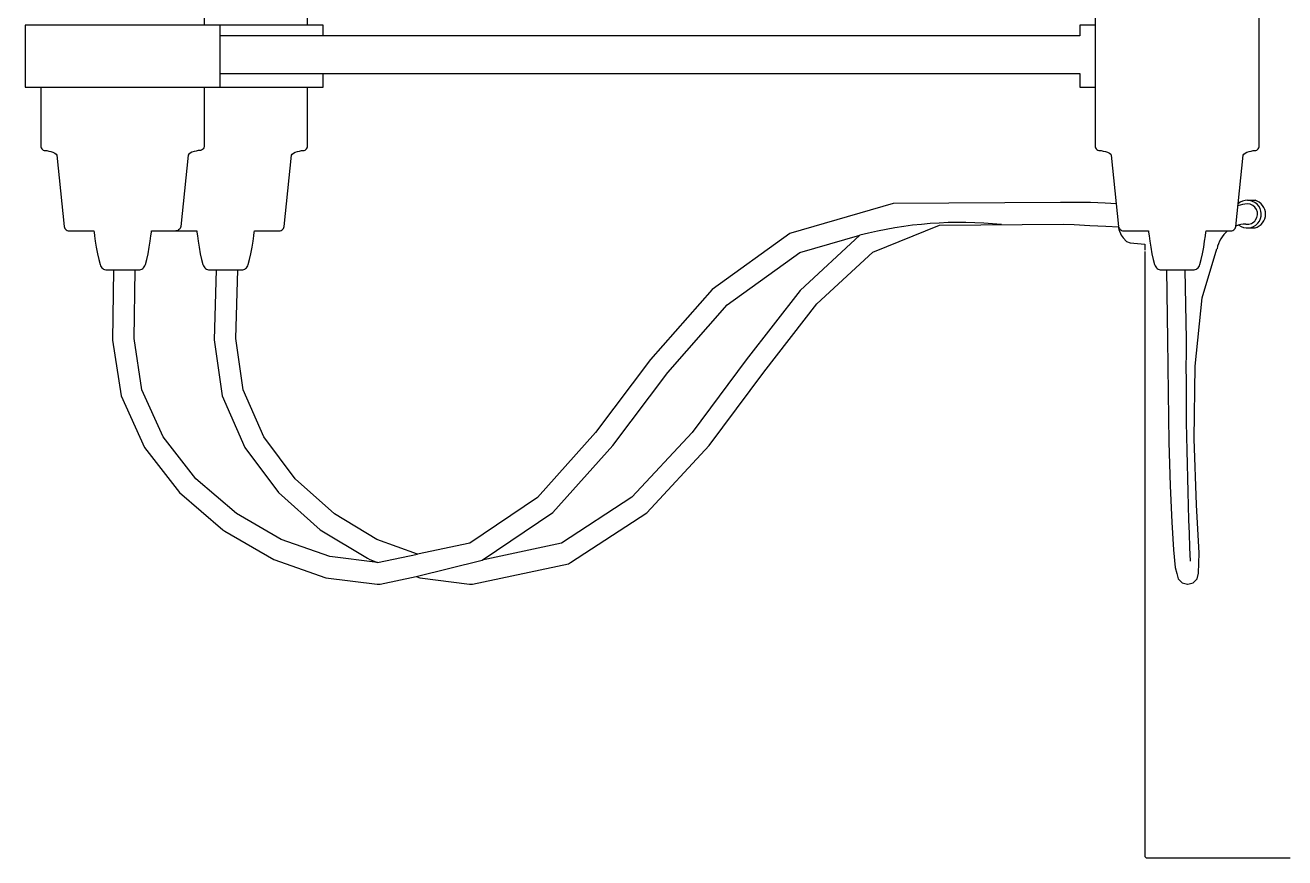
# Model space of a CAD drawing. Header units: millimetres. Extents: x 112 to 8820, y -2365 to 5002.
# Drawn here: x 405.4 to 586.1, y -664 to -544.6 of the extents above; entities that cross this region are included whole.
import ezdxf

# ---------------------------------------------------------------- set-up
doc = ezdxf.new("R2010")
doc.units = ezdxf.units.MM

# ---------------------------------------------------------------- blocks, each defined once
blk = doc.blocks.new('2097-30_EL-front')
for p, q in [((-15.764, 13.673), (-15.764, 11.941)), ((-14.28, 11.941), (-14.28, 13.673)), ((-2.979, 13.673), (-2.979, 10.209)), ((-0.626, 10.209), (-0.626, 13.673)), ((-18.313, 11.941), (-18.333, 11.941)), ((-18.333, 11.941), (-18.333, 11.054)), ((-18.232, 11.941), (-18.313, 11.941)), ((-18.094, 11.941), (-18.232, 11.941)), ((-17.906, 11.941), (-18.094, 11.941)), ((-17.676, 11.941), (-17.906, 11.941)), ((-17.412, 11.941), (-17.676, 11.941)), ((-17.128, 11.941), (-17.412, 11.941)), ((-16.836, 11.941), (-17.128, 11.941)), ((-16.547, 11.941), (-16.836, 11.941)), ((-16.276, 11.941), (-16.547, 11.941)), ((-16.033, 11.941), (-16.276, 11.941)), ((-15.83, 11.941), (-16.033, 11.941)), ((-15.674, 11.941), (-15.83, 11.941)), ((-15.574, 11.941), (-15.674, 11.941)), ((-15.534, 11.941), (-15.574, 11.941)), ((-15.541, 11.941), (-15.541, 11.054)), ((-15.262, 11.941), (-15.534, 11.941)), ((-14.978, 11.941), (-15.262, 11.941)), ((-14.715, 11.941), (-14.978, 11.941)), ((-14.484, 11.941), (-14.715, 11.941)), ((-14.296, 11.941), (-14.484, 11.941)), ((-14.159, 11.941), (-14.296, 11.941)), ((-14.078, 11.941), (-14.159, 11.941)), ((-14.058, 11.941), (-14.078, 11.941)), ((-14.058, 11.788), (-14.058, 11.941)), ((-3.182, 11.941), (-3.202, 11.941)), ((-3.202, 11.941), (-3.202, 11.788)), ((-3.101, 11.941), (-3.182, 11.941)), ((-2.979, 11.941), (-3.101, 11.941)), ((-3.202, 11.788), (-15.541, 11.788)), ((-15.541, 11.247), (-3.202, 11.247)), ((-14.058, 11.054), (-14.058, 11.247)), ((-3.202, 11.247), (-3.202, 11.054)), ((-18.333, 11.054), (-18.313, 11.054)), ((-18.313, 11.054), (-18.232, 11.054)), ((-18.232, 11.054), (-18.094, 11.054)), ((-18.11, 11.054), (-18.11, 10.209)), ((-18.094, 11.054), (-17.906, 11.054)), ((-17.906, 11.054), (-17.676, 11.054)), ((-17.676, 11.054), (-17.412, 11.054)), ((-17.412, 11.054), (-17.128, 11.054)), ((-17.128, 11.054), (-16.836, 11.054)), ((-16.836, 11.054), (-16.547, 11.054)), ((-16.547, 11.054), (-16.276, 11.054)), ((-16.276, 11.054), (-16.033, 11.054)), ((-16.033, 11.054), (-15.83, 11.054)), ((-15.83, 11.054), (-15.674, 11.054)), ((-15.764, 11.054), (-15.764, 10.209)), ((-15.674, 11.054), (-15.574, 11.054)), ((-15.574, 11.054), (-15.534, 11.054)), ((-15.534, 11.054), (-15.262, 11.054)), ((-15.262, 11.054), (-14.978, 11.054)), ((-14.978, 11.054), (-14.715, 11.054)), ((-14.715, 11.054), (-14.484, 11.054)), ((-14.484, 11.054), (-14.296, 11.054)), ((-14.296, 11.054), (-14.159, 11.054)), ((-14.28, 10.209), (-14.28, 11.054)), ((-14.159, 11.054), (-14.078, 11.054)), ((-14.078, 11.054), (-14.058, 11.054)), ((-3.202, 11.054), (-3.182, 11.054)), ((-3.182, 11.054), (-3.101, 11.054)), ((-3.101, 11.054), (-2.979, 11.054)), ((-18.11, 10.209), (-18.109, 10.194)), ((-18.109, 10.194), (-18.104, 10.181)), ((-18.104, 10.181), (-18.096, 10.168)), ((-18.096, 10.168), (-18.086, 10.158)), ((-18.086, 10.158), (-18.073, 10.15)), ((-18.073, 10.15), (-18.06, 10.146)), ((-18.06, 10.146), (-18.045, 10.144)), ((-18.045, 10.144), (-18.023, 10.142)), ((-18.023, 10.142), (-17.995, 10.137)), ((-17.995, 10.137), (-17.964, 10.13)), ((-17.964, 10.13), (-17.934, 10.12)), ((-15.91, 10.13), (-15.941, 10.12)), ((-15.879, 10.137), (-15.91, 10.13)), ((-15.852, 10.142), (-15.879, 10.137)), ((-15.83, 10.144), (-15.852, 10.142)), ((-15.815, 10.146), (-15.83, 10.144)), ((-15.801, 10.15), (-15.815, 10.146)), ((-15.789, 10.158), (-15.801, 10.15)), ((-15.779, 10.168), (-15.789, 10.158)), ((-15.771, 10.181), (-15.779, 10.168)), ((-15.766, 10.194), (-15.771, 10.181)), ((-15.764, 10.209), (-15.766, 10.194)), ((-14.457, 10.12), (-14.426, 10.13)), ((-14.426, 10.13), (-14.395, 10.137)), ((-14.395, 10.137), (-14.368, 10.142)), ((-14.368, 10.142), (-14.346, 10.144)), ((-14.346, 10.144), (-14.331, 10.146)), ((-14.331, 10.146), (-14.317, 10.15)), ((-14.317, 10.15), (-14.305, 10.158)), ((-14.305, 10.158), (-14.295, 10.168)), ((-14.295, 10.168), (-14.287, 10.181)), ((-14.287, 10.181), (-14.282, 10.194)), ((-14.282, 10.194), (-14.28, 10.209)), ((-2.979, 10.209), (-2.978, 10.194)), ((-2.978, 10.194), (-2.973, 10.181)), ((-2.973, 10.181), (-2.965, 10.168)), ((-2.965, 10.168), (-2.955, 10.158)), ((-2.955, 10.158), (-2.943, 10.15)), ((-2.943, 10.15), (-2.929, 10.146)), ((-2.929, 10.146), (-2.914, 10.144)), ((-2.914, 10.144), (-2.892, 10.142)), ((-2.892, 10.142), (-2.864, 10.137)), ((-2.864, 10.137), (-2.834, 10.13)), ((-2.834, 10.13), (-2.803, 10.12)), ((-0.802, 10.12), (-0.772, 10.13)), ((-0.772, 10.13), (-0.741, 10.137)), ((-0.741, 10.137), (-0.713, 10.142)), ((-0.713, 10.142), (-0.691, 10.144)), ((-0.691, 10.144), (-0.676, 10.146)), ((-0.676, 10.146), (-0.662, 10.15)), ((-0.662, 10.15), (-0.65, 10.158)), ((-0.65, 10.158), (-0.64, 10.168)), ((-0.64, 10.168), (-0.632, 10.181)), ((-0.632, 10.181), (-0.627, 10.194)), ((-0.627, 10.194), (-0.626, 10.209)), ((-17.934, 10.12), (-17.907, 10.108)), ((-17.907, 10.108), (-17.888, 10.094)), ((-17.888, 10.094), (-17.879, 10.078)), ((-17.879, 10.078), (-17.773, 9.056)), ((-15.995, 10.078), (-16.101, 9.056)), ((-15.987, 10.094), (-15.995, 10.078)), ((-15.967, 10.108), (-15.987, 10.094)), ((-15.941, 10.12), (-15.967, 10.108)), ((-14.617, 9.056), (-14.511, 10.078)), ((-14.511, 10.078), (-14.503, 10.094)), ((-14.503, 10.094), (-14.484, 10.108)), ((-14.484, 10.108), (-14.457, 10.12)), ((-2.803, 10.12), (-2.776, 10.108)), ((-2.776, 10.108), (-2.757, 10.094)), ((-2.757, 10.094), (-2.749, 10.078)), ((-2.749, 10.078), (-2.643, 9.056)), ((-0.962, 9.056), (-0.856, 10.078)), ((-0.856, 10.078), (-0.848, 10.094)), ((-0.848, 10.094), (-0.829, 10.108)), ((-0.829, 10.108), (-0.802, 10.12)), ((-3.477, 9.4), (-5.878, 9.382)), ((-3.418, 9.397), (-3.477, 9.4)), ((-3.049, 9.4), (-3.418, 9.397)), ((-2.835, 9.389), (-3.049, 9.4)), ((-0.796, 9.43, -0.203), (-0.686, 9.43, -0.203)), ((-5.878, 9.382), (-7.345, 8.96)), ((-2.676, 9.38), (-2.835, 9.389)), ((-17.773, 9.056), (-17.77, 9.041)), ((-17.77, 9.041), (-17.764, 9.027)), ((-16.104, 9.041), (-16.111, 9.027)), ((-16.101, 9.056), (-16.104, 9.041)), ((-14.627, 9.027), (-14.62, 9.041)), ((-14.62, 9.041), (-14.617, 9.056)), ((-6.172, 8.684), (-5.213, 9.074)), ((-5.213, 9.074), (-3.436, 9.089)), ((-3.436, 9.089), (-3.283, 9.081)), ((-3.283, 9.081), (-3.056, 9.07)), ((-3.056, 9.07), (-2.826, 9.058)), ((-2.826, 9.058), (-2.641, 9.049)), ((-2.648, 9.049), (-2.639, 9.009)), ((-2.643, 9.056), (-2.641, 9.049)), ((-2.639, 9.041), (-2.633, 9.027)), ((-0.972, 9.027), (-0.966, 9.041)), ((-0.966, 9.041), (-0.962, 9.056)), ((-17.764, 9.027), (-17.755, 9.015)), ((-17.755, 9.015), (-17.744, 9.005)), ((-17.744, 9.005), (-17.731, 8.997)), ((-17.731, 8.997), (-17.717, 8.993)), ((-17.717, 8.993), (-17.701, 8.991)), ((-17.701, 8.991), (-17.69, 8.991)), ((-17.69, 8.991), (-17.646, 8.991)), ((-17.646, 8.991), (-17.57, 8.991)), ((-17.57, 8.991), (-17.467, 8.991)), ((-17.467, 8.991), (-17.347, 8.991)), ((-17.347, 8.991), (-17.345, 8.971)), ((-17.345, 8.971), (-17.338, 8.919)), ((-17.338, 8.919), (-17.327, 8.844)), ((-16.54, 8.844), (-16.529, 8.919)), ((-16.529, 8.919), (-16.522, 8.971)), ((-16.522, 8.971), (-16.519, 8.991)), ((-16.519, 8.991), (-16.44, 8.991)), ((-16.44, 8.991), (-16.328, 8.991)), ((-16.328, 8.991), (-16.243, 8.991)), ((-16.243, 8.991), (-16.188, 8.991)), ((-16.188, 8.991), (-16.166, 8.991)), ((-16.158, 8.993), (-16.173, 8.991)), ((-16.166, 8.991), (-16.148, 8.991)), ((-16.143, 8.997), (-16.158, 8.993)), ((-16.148, 8.991), (-16.063, 8.991)), ((-16.131, 9.005), (-16.143, 8.997)), ((-16.119, 9.015), (-16.131, 9.005)), ((-16.111, 9.027), (-16.119, 9.015)), ((-16.063, 8.991), (-15.951, 8.991)), ((-15.951, 8.991), (-15.871, 8.991)), ((-15.871, 8.991), (-15.869, 8.971)), ((-15.869, 8.971), (-15.862, 8.919)), ((-15.862, 8.919), (-15.851, 8.844)), ((-15.064, 8.844), (-15.053, 8.919)), ((-15.053, 8.919), (-15.046, 8.971)), ((-15.046, 8.971), (-15.044, 8.991)), ((-15.044, 8.991), (-14.924, 8.991)), ((-14.924, 8.991), (-14.82, 8.991)), ((-14.82, 8.991), (-14.745, 8.991)), ((-14.745, 8.991), (-14.701, 8.991)), ((-14.701, 8.991), (-14.69, 8.991)), ((-14.69, 8.991), (-14.674, 8.993)), ((-14.674, 8.993), (-14.66, 8.997)), ((-14.66, 8.997), (-14.647, 9.005)), ((-14.647, 9.005), (-14.636, 9.015)), ((-14.636, 9.015), (-14.627, 9.027)), ((-7.363, 8.953), (-8.477, 8.152)), ((-7.345, 8.96), (-7.363, 8.953)), ((-7.218, 8.682), (-6.355, 8.93)), ((-6.356, 8.929), (-7.215, 8.138)), ((-6.355, 8.93), (-6.356, 8.929)), ((-2.639, 9.009), (-2.606, 8.932)), ((-2.633, 9.027), (-2.624, 9.015)), ((-2.624, 9.015), (-2.613, 9.005)), ((-2.613, 9.005), (-2.6, 8.997)), ((-2.606, 8.932), (-2.578, 8.893)), ((-2.6, 8.997), (-2.586, 8.993)), ((-2.586, 8.993), (-2.57, 8.991)), ((-2.578, 8.893), (-2.53, 8.838)), ((-2.57, 8.991), (-2.559, 8.991)), ((-2.559, 8.991), (-2.515, 8.991)), ((-2.515, 8.991), (-2.439, 8.991)), ((-2.439, 8.991), (-2.336, 8.991)), ((-2.336, 8.991), (-2.216, 8.991)), ((-2.216, 8.991), (-2.214, 8.971)), ((-2.214, 8.971), (-2.207, 8.919)), ((-2.207, 8.919), (-2.196, 8.844)), ((-1.409, 8.844), (-1.398, 8.919)), ((-1.398, 8.919), (-1.391, 8.971)), ((-1.391, 8.971), (-1.389, 8.991)), ((-1.389, 8.991), (-1.309, 8.991)), ((-1.309, 8.991), (-1.197, 8.991)), ((-1.197, 8.991), (-1.112, 8.991)), ((-1.112, 8.991), (-1.057, 8.991)), ((-1.057, 8.991), (-1.035, 8.991)), ((-1.035, 8.991), (-1.019, 8.993)), ((-1.019, 8.993), (-1.005, 8.997)), ((-1.005, 8.997), (-0.992, 9.005)), ((-0.992, 9.005), (-0.981, 9.015)), ((-0.981, 9.015), (-0.972, 9.027)), ((-0.796, 9.034, -0.203), (-0.686, 9.034, -0.203)), ((-17.327, 8.844), (-17.313, 8.756)), ((-17.313, 8.756), (-17.297, 8.664)), ((-16.57, 8.664), (-16.554, 8.756)), ((-16.554, 8.756), (-16.54, 8.844)), ((-15.851, 8.844), (-15.837, 8.756)), ((-15.837, 8.756), (-15.821, 8.664)), ((-15.094, 8.664), (-15.078, 8.756)), ((-15.078, 8.756), (-15.064, 8.844)), ((-8.26, 7.933), (-7.218, 8.682)), ((-6.973, 7.947), (-6.172, 8.684)), ((-2.53, 8.838), (-2.477, 8.818)), ((-2.477, 8.818), (-2.267, 8.8)), ((-2.267, 8.8), (-2.267, 8.716)), ((-2.267, 8.698), (-2.267, 0.017)), ((-2.196, 8.844), (-2.182, 8.756)), ((-2.182, 8.756), (-2.166, 8.664)), ((-1.447, 8.029), (-1.232, 8.733)), ((-1.439, 8.664), (-1.423, 8.756)), ((-1.423, 8.756), (-1.409, 8.844)), ((-17.297, 8.664), (-17.278, 8.579)), ((-17.278, 8.579), (-17.258, 8.51)), ((-17.258, 8.51), (-17.251, 8.492)), ((-16.615, 8.492), (-16.608, 8.51)), ((-16.608, 8.51), (-16.588, 8.579)), ((-16.588, 8.579), (-16.57, 8.664)), ((-15.821, 8.664), (-15.802, 8.579)), ((-15.802, 8.579), (-15.782, 8.51)), ((-15.782, 8.51), (-15.775, 8.492)), ((-15.139, 8.492), (-15.132, 8.51)), ((-15.132, 8.51), (-15.112, 8.579)), ((-15.112, 8.579), (-15.094, 8.664)), ((-2.166, 8.664), (-2.147, 8.579)), ((-2.147, 8.579), (-2.128, 8.51)), ((-2.128, 8.51), (-2.121, 8.492)), ((-1.485, 8.492), (-1.477, 8.51)), ((-1.477, 8.51), (-1.458, 8.579)), ((-1.458, 8.579), (-1.439, 8.664)), ((-17.251, 8.492), (-17.242, 8.477)), ((-17.242, 8.477), (-17.232, 8.463)), ((-17.232, 8.463), (-17.22, 8.451)), ((-17.22, 8.451), (-17.207, 8.442)), ((-17.207, 8.442), (-17.193, 8.436)), ((-17.193, 8.436), (-17.178, 8.434)), ((-17.178, 8.434), (-17.175, 8.434)), ((-17.175, 8.434), (-17.161, 8.434)), ((-17.161, 8.434), (-17.137, 8.434)), ((-17.137, 8.434), (-17.104, 8.434)), ((-17.104, 8.434), (-17.063, 8.434)), ((-17.065, 8.434), (-17.08, 7.426)), ((-17.063, 8.434), (-17.017, 8.434)), ((-17.017, 8.434), (-16.967, 8.434)), ((-16.967, 8.434), (-16.933, 8.434)), ((-16.933, 8.434), (-16.73, 8.434)), ((-16.769, 7.447), (-16.755, 8.434)), ((-16.73, 8.434), (-16.692, 8.434)), ((-16.692, 8.434), (-16.688, 8.434)), ((-16.688, 8.434), (-16.673, 8.436)), ((-16.673, 8.436), (-16.659, 8.442)), ((-16.659, 8.442), (-16.646, 8.451)), ((-16.646, 8.451), (-16.635, 8.463)), ((-16.635, 8.463), (-16.624, 8.477)), ((-16.624, 8.477), (-16.615, 8.492)), ((-15.775, 8.492), (-15.766, 8.477)), ((-15.766, 8.477), (-15.756, 8.463)), ((-15.756, 8.463), (-15.744, 8.451)), ((-15.744, 8.451), (-15.731, 8.442)), ((-15.731, 8.442), (-15.717, 8.436)), ((-15.717, 8.436), (-15.702, 8.434)), ((-15.702, 8.434), (-15.695, 8.434)), ((-15.695, 8.434), (-15.678, 8.434)), ((-15.678, 8.434), (-15.651, 8.434)), ((-15.651, 8.434), (-15.615, 8.434)), ((-15.591, 8.434), (-15.622, 7.428)), ((-15.615, 8.434), (-15.572, 8.434)), ((-15.572, 8.434), (-15.525, 8.434)), ((-15.525, 8.434), (-15.474, 8.434)), ((-15.474, 8.434), (-15.457, 8.434)), ((-15.457, 8.434), (-15.237, 8.434)), ((-15.311, 7.446), (-15.28, 8.434)), ((-15.237, 8.434), (-15.212, 8.434)), ((-15.212, 8.434), (-15.197, 8.436)), ((-15.197, 8.436), (-15.183, 8.442)), ((-15.183, 8.442), (-15.17, 8.451)), ((-15.17, 8.451), (-15.159, 8.463)), ((-15.159, 8.463), (-15.148, 8.477)), ((-15.148, 8.477), (-15.139, 8.492)), ((-2.121, 8.492), (-2.112, 8.477)), ((-2.112, 8.477), (-2.101, 8.463)), ((-2.101, 8.463), (-2.09, 8.451)), ((-2.09, 8.451), (-2.077, 8.442)), ((-2.077, 8.442), (-2.063, 8.436)), ((-2.063, 8.436), (-2.048, 8.434)), ((-2.048, 8.434), (-2.044, 8.434)), ((-2.044, 8.434), (-2.03, 8.434)), ((-2.03, 8.434), (-2.006, 8.434)), ((-2.006, 8.434), (-1.803, 8.434)), ((-1.956, 8.434), (-1.94, 7.435)), ((-1.803, 8.434), (-1.582, 8.434)), ((-1.692, 8.434), (-1.676, 7.435)), ((-1.582, 8.434), (-1.565, 8.434)), ((-1.565, 8.434), (-1.558, 8.434)), ((-1.558, 8.434), (-1.543, 8.436)), ((-1.543, 8.436), (-1.528, 8.442)), ((-1.528, 8.442), (-1.515, 8.451)), ((-1.515, 8.451), (-1.504, 8.463)), ((-1.504, 8.463), (-1.493, 8.477)), ((-1.493, 8.477), (-1.485, 8.492)), ((-8.477, 8.152), (-9.36, 7.146)), ((-7.215, 8.138), (-7.988, 7.142)), ((-1.547, 7.049), (-1.447, 8.029)), ((-9.114, 6.961), (-8.26, 7.933)), ((-7.734, 6.965), (-6.973, 7.947)), ((-17.08, 7.426), (-16.958, 6.624)), ((-16.657, 6.711), (-16.769, 7.447)), ((-15.622, 7.428), (-15.505, 6.624)), ((-15.204, 6.71), (-15.311, 7.446)), ((-1.94, 7.435), (-1.935, 6.667)), ((-9.36, 7.146), (-10.151, 6.1)), ((-7.988, 7.142), (-8.763, 6.101)), ((-1.558, 6.009), (-1.547, 7.049)), ((-9.903, 5.915), (-9.114, 6.961)), ((-8.517, 5.914), (-7.734, 6.965)), ((-16.351, 6.037), (-16.657, 6.711)), ((-14.909, 6.037), (-15.204, 6.71)), ((-16.958, 6.624), (-16.621, 5.884)), ((-15.505, 6.624), (-15.182, 5.885)), ((-1.935, 6.667), (-1.923, 5.96)), ((-15.884, 5.437), (-16.351, 6.037)), ((-14.46, 5.436), (-14.909, 6.037)), ((-10.151, 6.1), (-10.982, 5.167)), ((-8.763, 6.101), (-9.626, 5.17)), ((-1.524, 5.063), (-1.558, 6.009)), ((-16.621, 5.884), (-16.119, 5.237)), ((-15.182, 5.885), (-14.699, 5.239)), ((-10.761, 4.952), (-9.903, 5.915)), ((-9.411, 4.949), (-8.517, 5.914)), ((-1.923, 5.96), (-1.904, 5.336)), ((-15.301, 4.936), (-15.884, 5.437)), ((-13.895, 4.931), (-14.46, 5.436)), ((-1.904, 5.336), (-1.881, 4.816)), ((-16.119, 5.237), (-15.496, 4.702)), ((-14.699, 5.239), (-14.099, 4.703)), ((-10.982, 5.167), (-11.953, 4.512)), ((-9.626, 5.17), (-10.636, 4.512)), ((-1.489, 4.367), (-1.524, 5.063)), ((-14.661, 4.565), (-15.301, 4.936)), ((-13.285, 4.564), (-13.895, 4.931)), ((-11.775, 4.269), (-10.761, 4.952)), ((-10.506, 4.236), (-9.411, 4.949)), ((-15.496, 4.702), (-15.468, 4.685)), ((-14.099, 4.703), (-13.422, 4.296)), ((-1.881, 4.816), (-1.856, 4.419)), ((-15.468, 4.685), (-14.763, 4.276)), ((-13.964, 4.32), (-14.661, 4.565)), ((-12.704, 4.353), (-13.285, 4.564)), ((-13.277, 4.235), (-12.704, 4.353)), ((-11.953, 4.512), (-12.704, 4.353)), ((-10.636, 4.512), (-11.775, 4.269)), ((-1.856, 4.419), (-1.832, 4.166)), ((-1.498, 4.08), (-1.489, 4.367)), ((-14.763, 4.276), (-14.019, 4.015)), ((-13.277, 4.235), (-13.964, 4.32)), ((-13.422, 4.296), (-13.388, 4.276)), ((-13.388, 4.276), (-13.277, 4.235)), ((-12.721, 4.033), (-11.775, 4.269)), ((-11.915, 3.923), (-10.539, 4.217)), ((-10.539, 4.217), (-10.506, 4.236)), ((-1.832, 4.166), (-1.809, 4.078)), ((-14.019, 4.015), (-13.283, 3.923)), ((-13.239, 3.923), (-12.721, 4.033)), ((-12.721, 4.033), (-12.669, 4.015)), ((-12.669, 4.015), (-11.957, 3.923)), ((-1.809, 4.078), (-1.788, 4)), ((-1.788, 4), (-1.731, 3.944)), ((-1.574, 3.945), (-1.518, 4.002)), ((-1.518, 4.002), (-1.498, 4.08)), ((-13.283, 3.923), (-13.239, 3.923)), ((-11.957, 3.923), (-11.915, 3.923)), ((-1.731, 3.944), (-1.653, 3.923)), ((-1.653, 3.923), (-1.652, 3.923)), ((-1.652, 3.923), (-1.574, 3.945)), ((-2.267, 0.017), (-2.25, 0)), ((-2.25, 0), (-2.219, 0)), ((-2.219, 0), (-2.125, 0)), ((-2.125, 0), (-1.973, 0)), ((-1.973, 0), (-1.766, 0)), ((-1.766, 0), (-1.51, 0)), ((-1.51, 0), (-1.215, 0)), ((-1.215, 0), (-0.888, 0)), ((-0.888, 0), (-0.539, 0)), ((-0.539, 0), (-0.18, 0))]:
    blk.add_line(p, q)
for centre, radius, start, end in [((-0.796, 9.232, -0.203), 0.198, 232.2389, 132.1635), ((-0.796, 9.232, -0.203), 0.198, 232.2389, 132.1635), ((-0.741, 9.232, -0.203), 0.206, 285.4166, 74.5834), ((-0.782, 8.943), 0.435, 91.7807, 110.1837), ((-0.795, 9.233), 0.145, 261.2448, 90), ((-4.915, 3.321), 5.791, 84.145, 104.3963), ((-0.804, 8.655), 0.435, 91.7807, 111.326), ((-0.804, 8.655), 0.435, 129.4693, 169.6162), ((60.619, 7.013), 62.296, 179.6114, 182.53932)]:
    blk.add_arc(centre, radius, start, end)

msp = doc.modelspace()

# ---------------------------------------------------------------- block references
at = {"color": 0, "xscale": 10, "yscale": 10, "zscale": 10}
msp.add_blockref('2097-30_EL-front', (588.69, -664.02), dxfattribs=at)

doc.saveas('drawing.dxf')
